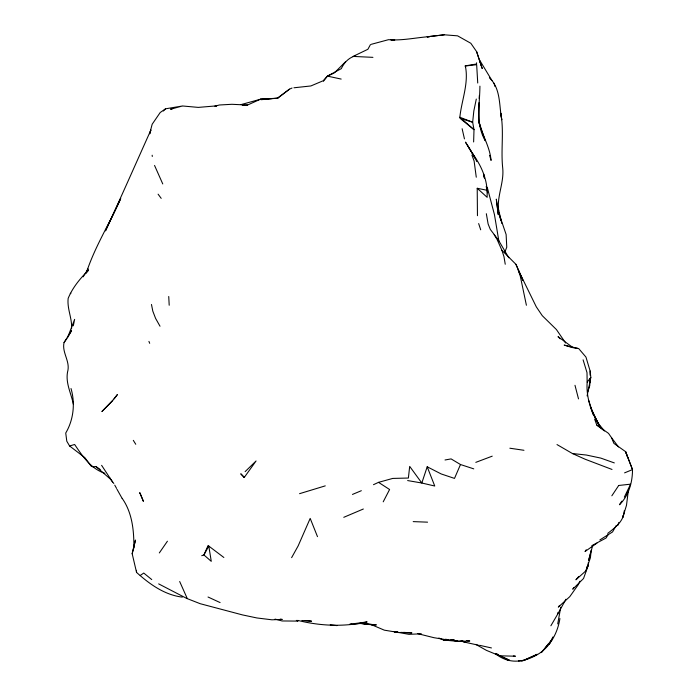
<?xml version="1.0" encoding="UTF-8"?>
<svg xmlns="http://www.w3.org/2000/svg" width="696" height="696" viewBox="0 0 696 696"><rect width="100%" height="100%" fill="white"/><g stroke="black" fill="none" stroke-linecap="round" stroke-linejoin="round"><path stroke-width="1.04" d="M587.85 391.474L589.764 385.593L589.982 378.511M589.982 382.522L590.034 378.337M590.077 375.196L590.13 371.02L585.954 357.074L578.715 348.6L564.169 345.094L572.417 347.626M473.628 141.958L474.002 129.665L472.654 122.218L473.828 110.986L476.29 99.058M478.987 102.677L478.744 121.356L480.049 126.585M476.603 62.771L476.543 63.997L465.32 65.859C469.008 83.172 461.605 100.137 459.847 117.25L459.96 118.268L472.654 122.218L459.847 117.25L474.002 129.665L460.778 118.938M624.216 510.873C623.903 521.173 615.125 527.664 607.695 533.388M479.179 98.501L479.361 95.413M588.364 562.412L588.181 565.5L583.544 578.498L572.738 589.207L573.974 587.467M73.315 325.754L74.629 319.368L67.547 337.664L71.558 330.626L64.049 342.562C61.805 352.089 69.635 360.476 67.973 370.115C64.806 382.06 71.096 392.814 73.332 404.176M583.1 359.832L587.006 372.656L587.146 382.582C586.354 393.231 588.973 403.715 592.818 413.563M560.75 607.173L557.722 623.929M623.007 515.623L622.711 517.615L626.487 505.331L628.253 491.272L626.504 493.969M559.906 618.544C557.766 632.586 550.223 646.923 537.886 654.336C523.784 662.462 509.098 664.593 495.456 653.701L509.385 660.191L495.622 653.901L497.701 654.144M132.179 553.72L135.433 540.209L132.179 553.72L136.555 572.417C149.57 584.118 164.474 594.95 182.352 597.133M587.111 395.911L590.834 377.476L590.13 371.02M550.875 625.774L557.505 614.446L558.027 612.402M149.736 133.528L152.163 124.245L160.21 112.508L165.544 108.811L182.378 106.001L170.59 109.228L172.66 108.602M552.963 636.944L549.335 644.061L550.414 641.155M149.788 133.823L150.919 129.978C135.79 163.63 121 197.368 105.47 230.881L120.713 198.569C109.916 222.824 95.665 245.427 87.061 270.631L88.096 269.117M617.848 525.367L618.692 522.583M592.67 545.594L588.668 560.341L591.208 550.171L590.399 557.8L585.884 570.842L575.914 579.803L578.646 576.619M445.014 459.986L451.095 458.908L460.491 464.528L454.497 478.404L441.194 473.95L427.205 466.79L421.811 483.015L407.639 480.562M504.861 252.117L506.766 247.167L506.123 234.491L497.657 209.679L500.92 220.562M585.884 570.842L588.181 565.5L586.815 567.092M208.121 545.464L203.911 554.938L201.727 555.704M85.791 273.545L88.436 270.265C80.188 278.435 72.602 287.544 68.156 298.384C66.955 308.859 72.332 318.472 71.54 328.825M624.356 497.127L630.576 484.172L618.866 485.46M383.209 501.825L389.595 489.505L378.52 482.354L373.491 484.686M580.029 581.195L578.063 584.988L569.789 596.646L558.322 607.112L559.601 605.381M565.97 599.212L557.505 614.446M370.429 44.622L367.888 49.277L353.098 56.411L372.934 57.35M208.791 546.073L203.911 554.938L211.271 561.35L208.791 546.073L223.86 557.487M291.615 557.661L298.149 545.908L310.19 518.398L317.489 536.659M616.317 525.402L612.55 531.927L599.848 539.939M83.146 276.825L87.983 269.126M355.569 55.845C349 57.403 344.059 62.683 341.301 68.643L327.425 76.108L323.205 80.745L310.877 85.956L293.93 87.783M608.339 534.354L606.042 538.034L591.791 545.664M621.824 501.155L619.483 504.748C628.749 495.604 632.525 482.38 632.499 469.6L625.608 451.678L613.881 443.369L611.54 437.714L608.522 433.373L596.803 425.065L594.619 419.088L604.493 430.972L596.803 425.065M611.845 495.796L618.57 485.695M159.323 552.937L167.414 541.218M586.276 549.762L585.032 551.528L596.898 543.167M64.049 342.562L66.964 338.474M244.27 477.43L240.894 473.933L244.27 477.43L256.067 460.978L245.123 471.644M114.153 398.886L117.38 394.58L112.369 400.748L101.886 411.58L112.787 400.487M323.44 81.206L327.425 76.108L333.28 73.445M587.198 382.078L590.834 377.476M549.831 642.251L541.323 652.596L543.924 649.394M551.11 640.625L552.389 638.998L551.084 640.59M545.229 647.793L548.483 643.791M163.351 111.021L165.544 108.811M334.263 72.993L345.425 61.866M241.016 104.609L260.339 99.267L261.139 99.702L277.843 98.127L289.484 89.158L292.042 88.035M277.13 98.38L289.484 89.158M70.279 293.66L70.905 293.199M280.218 619.109L282.254 619.423L271.962 619.805L256.902 617.961L242.469 614.907L200.222 603.71L186.702 598.421L158.662 583.883M140.253 575.453L143.75 573.06L151.754 579.568M242.339 105.461L247.515 105.052L260.957 98.997L272.005 98.562M521.791 661.096L537.251 654.292L523.957 660.495L518.459 660.956M343.772 517.319L363.347 509.002M352.454 494.438L361.346 490.706M243.957 477.404L244.47 477.195M299.567 493.673L325.267 485.86M475.803 462.362L492.229 456.158M71.009 388.525C75.342 403.332 73.602 419.705 65.737 433.043L66.79 441.203L69.591 445.979L74.637 444.483C82.528 456.158 90.75 468.73 104.887 473.315M378.52 482.354L392.735 478.422L408.378 478.039L409.692 466.39L421.811 483.015L434.748 486.025L427.205 466.79M371.238 44.327L388.481 39.689L394.762 40.003M349.949 624.208L352.098 623.92M354.247 623.633L367.14 621.911C344.294 626.992 320.325 626.104 297.731 620.371M393.936 40.003L390.908 39.863C404.028 40.412 416.817 37.523 429.789 36.592L427.266 36.775L444.292 34.8L457.603 35.844L470.827 43.282L476.612 51.626L482.154 68.399L476.612 51.626M427.266 36.775L444.292 34.8M465.25 65.998L476.664 64.693L477.734 83.015M260.339 99.267L277.843 98.127M349.897 624.268L360.18 623.512L376.345 624.895L360.798 623.355L373.404 625.052L371.238 624.582L384.357 630.176L399.121 632.586L394.31 631.716L397.416 631.924M421.358 633.804L408.97 634.334L394.31 631.716M100.207 469.53L96.013 466.581L92.455 466.729L91.046 465.998L84.842 457.629L69.591 445.979M446.702 639.972L443.509 640.059L438.845 638.014M450.965 639.85L454.166 639.763L443.509 640.059L458.821 641.408L469.783 640.99L466.581 640.685M475.794 644.383L486.426 650.368L499.632 655.806L515.423 656.215L513.343 655.971M413.207 521.617L427.561 522.165M247.515 105.052L231.899 104.296L219.362 105L214.916 106.192L216.665 105.853L198.282 107.393L182.987 106.018M400.783 632.368L411.919 632.916L403.637 632.351M301.873 620.493L311.547 621.18L305.248 620.519M574.452 348.035L577.462 348.322M557 444.57L572.451 453.54L586.371 455.036L600.796 458.098L614.324 462.918M330.252 624.817L337.021 625.617M624.582 472.862L632.499 469.6L625.608 451.678L627.757 457.707M509.855 448.215L523.966 450.286M453.931 640.677L458.821 641.408L456.811 640.712M477.212 188.268L487.104 190.295L487.157 197.333L477.212 188.268L477.456 215.69M327.425 76.108L341.179 79.074M459.682 640.885L465.633 642.19L461.726 640.598M478.352 645.192L463.997 641.999L461.204 640.764M479.579 645.314L491.437 647.941M275.059 619.101L282.106 620.962L298.053 621.093L296.313 620.371M417.765 633.664L433.982 637.701L448.729 640.137L445.684 639.172M460.491 464.528L473.758 468.86M612.01 469.452L585.058 459.195L572.451 453.54M208.026 597.011L220.093 602.571M495.622 653.901L499.632 655.806M573.443 347.939L558.009 336.647L560.193 338.822M515.945 264.332L522.783 280.21L515.945 264.332L501.912 250.308L497.04 239.354L494.169 234.717M96.013 466.581L110.69 479.353L113.813 483.494M505.818 658.52L507.967 660.469M489.392 77.822C500.937 88.479 499.006 105.583 501.755 119.738L500.781 113.265C504.191 131.457 500.694 149.866 502.73 168.206C504.191 182.717 496.727 196.272 498.614 210.723M611.54 437.714L618.518 446.945M158.096 194.175L161.202 198.36M101.607 465.328L112.665 482.189M565.63 342.998L556.409 329.547L542.288 315.697L536.312 306.866L518.259 270.048L520.312 276.269L526.402 305.257M122.009 498.214L116.98 489.262M109.516 477.543L110.69 479.353M467.956 146.021L475.551 158.636L465.554 142.236L475.551 158.636L476.682 161.533M133.301 440.35L135.764 444.274M508.785 257.755L498.51 240.233L490.306 229.41L488.122 223.981L486.33 213.715M491.968 80.553L479.413 59.795L481.536 65.876M122.139 498.327C132.37 512.743 134.05 531.022 133.876 548.152M160.019 326.233L155.582 318.385L152.816 311.164L151.476 304.474M114.736 485.121L116.563 488.375M600.039 426.404L592.601 412.798L598.673 424.603M474.62 157.801L472.802 154.007C480.553 164.639 486.313 177.01 487.104 190.295M590.408 406.856L599.143 425.447M162.768 183.944L154.547 165.448M179.672 581.508L187.085 598.151M148.927 341.414L149.692 343.319M471.905 155.069L474.107 161.002L476.273 177.21M588.607 400.148L593.549 415.321M478.657 223.573L480.701 229.81M501.912 250.308L503.947 256.554L505.244 264.254M487.252 187.363L494.456 214.629L498.875 241.138M489.584 155.339L491.08 160.411C489.845 146.499 481.867 134.719 478.744 121.356L485.243 140.705C475.412 123.818 479.822 104.435 479.918 86.156M574.992 385.314L578.507 398.895M494.073 83.233L494.899 86.382M501.86 223.494L497.701 205.955L498.214 211.027M464.458 138.913L462.127 128.725M484.416 178.019L483.511 173.8L484.381 177.889M486.217 186.467L487.574 192.792M465.32 65.859L465.45 66.79M152.172 155.225L152.276 156.478M168.736 296.496L169.198 305.24M136.459 570.337L136.555 572.417M140.209 493.542L139.705 492.611L143.402 501.337L140.209 493.542M497.449 208.078L496.318 199.134L498.249 214.577L497.449 208.078"/></g></svg>
